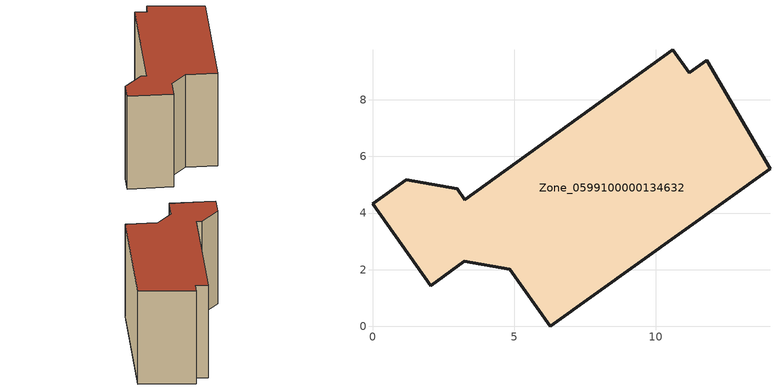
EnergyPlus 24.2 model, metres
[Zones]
Zone_0599100000134632
 floor ground (C_G): 3.25,2.29 2.06,1.44 0,4.32 1.19,5.18 3,4.86 3.26,4.47 10.61,9.77 11.19,8.96 11.81,9.41 14.04,5.56 6.28,0 4.85,2.01 z0
 wall outside (C_F): 2.06,1.44 3.25,2.29 4.85,2.01 6.28,0 14.04,5.56 11.81,9.41 11.19,8.96 10.61,9.77 3.26,4.47 3,4.86 1.19,5.18 0,4.32 2.06,1.44 z0:8.32
 roof outside (C_R): 11.81,9.41 11.19,8.96 10.61,9.77 3.26,4.47 3,4.86 1.19,5.18 0,4.32 2.06,1.44 3.25,2.29 4.85,2.01 6.28,0 14.04,5.56 z8.32
[BUILDING]
Pand.0599100000134632: North Axis=0; Terrain=City; Loads Convergence Tolerance Value=0.04; Temperature Convergence Tolerance Value=0.4; Solar Distribution=FullExterior; Maximum Number of Warmup Days=25; Minimum Number of Warmup Days=1
[Site:Location]
Rotterdam.The.Hague.AP_ZH_NLD Design_Conditions: Latitude=51.96; Longitude=4.45; Time Zone=1; Elevation=-4.5
[SITE:GROUNDTEMPERATURE:BUILDINGSURFACE]
18, 18, 18, 18, 18, 18, 18, 18, 18, 18, 18, 18
[MATERIAL] Thermal Absorptance=0.9; Solar Absorptance=0.7; Visible Absorptance=0.7
Name | Roughness | Thickness | Conductivity | Density | Specific Heat
G.TI.1975-1991 | MediumSmooth | 0.15 | 0.288461 | 540 | 1210
F.TI.1975-1991 | Rough | 0.3 | 0.230769 | 1920 | 840
R.TI.1975-1991 | MediumRough | 0.2 | 0.153846 | 1500 | 1000
[CONSTRUCTION]
C_G: G.TI.1975-1991
C_F: F.TI.1975-1991
C_R: R.TI.1975-1991
[ZONE]
Zone_0599100000134632: Type=1; Multiplier=1; Ceiling Height=Autocalculate; Volume=Autocalculate; Floor Area=autocalculate; Part of Total Floor Area=Yes
[ZONEINFILTRATION:DESIGNFLOWRATE]
Infil_Zone_0599100000134632: Zone or ZoneList or Space or SpaceList=Zone_0599100000134632; Schedule=AlwaysOn; Design Flow Rate Calculation Method=Flow/Area; Flow Rate per Floor Area=0.003; Constant Term Coefficient=1; Temperature Term Coefficient=0; Velocity Term Coefficient=0; Velocity Squared Term Coefficient=0
[HVACTEMPLATE:ZONE:IDEALLOADSAIRSYSTEM]
Zone_0599100000134632: Maximum Heating Supply Air Temperature=50; Minimum Cooling Supply Air Temperature=13; Maximum Heating Supply Air Humidity Ratio=0.0156; Minimum Cooling Supply Air Humidity Ratio=0.0077; Heating Limit=NoLimit; Cooling Limit=NoLimit; Dehumidification Control Type=ConstantSensibleHeatRatio; Cooling Sensible Heat Ratio=0.7; Dehumidification Setpoint=60; Humidification Control Type=None; Humidification Setpoint=30; Outdoor Air Method=None; Outdoor Air Flow Rate per Person=0.00944; Outdoor Air Flow Rate per Zone Floor Area=0; Outdoor Air Flow Rate per Zone=0; Demand Controlled Ventilation Type=None; Outdoor Air Economizer Type=NoEconomizer; Heat Recovery Type=None; Sensible Heat Recovery Effectiveness=0.7; Latent Heat Recovery Effectiveness=0.65
[ZONECONTROL:THERMOSTAT]
ThermostatControl_Zone_0599100000134632: Zone or ZoneList=Zone_0599100000134632; Control Type Schedule=DualSetpointControlType; Control 1=Thermostat_Zone_0599100000134632; Temperature Difference Between Cutout And Setpoint=0
[THERMOSTATSETPOINT:DUALSETPOINT]
Thermostat_Zone_0599100000134632: Heating Setpoint Temperature Schedule=HeatingSetpoint_Zone_0599100000134632; Cooling Setpoint Temperature Schedule=CoolingSetpoint_Zone_0599100000134632
[SCHEDULE:COMPACT]
HeatingSetpoint_Zone_0599100000134632: Through: 12/31, For: AllDays, Until: 24:00, 21
CoolingSetpoint_Zone_0599100000134632: Through: 12/31, For: AllDays, Until: 24:00, 24
DualSetpointControlType: Through: 12/31, For: AllDays, Until: 24:00, 4
AlwaysOn: Through: 12/31, For: AllDays, Until: 24:00, 1
